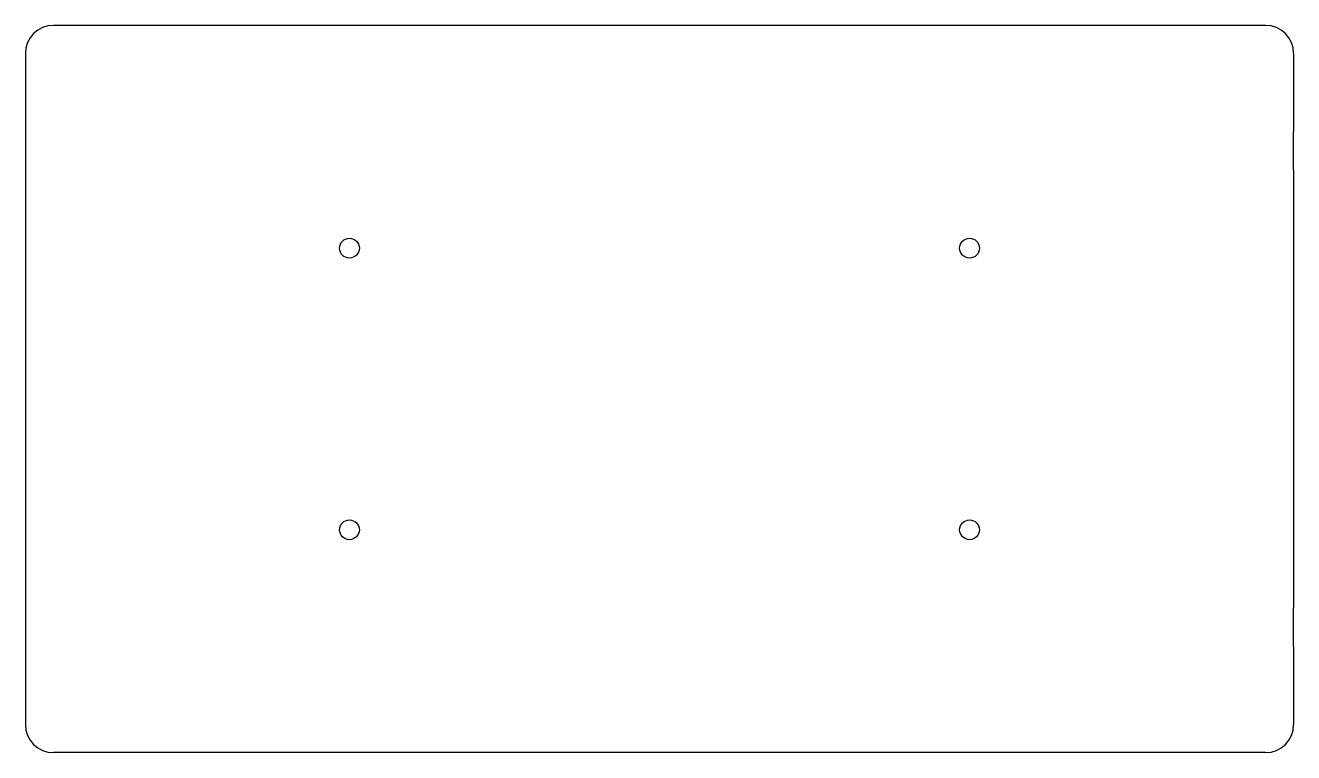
# Model space of a CAD drawing. Header units: millimetres. Extents: x -64 to 386, y -16 to 242.
import ezdxf

# ---------------------------------------------------------------- set-up
doc = ezdxf.new("R2010")
doc.units = ezdxf.units.MM
doc.layers.add('30003655_-_CHAPA', color=7, linetype='Continuous')

msp = doc.modelspace()

# ---------------------------------------------------------------- linework, layer by layer
at = {"layer": '30003655_-_CHAPA', "color": 7, "linetype": 'Continuous'}
for p, q in [((375.86, 242.28), (-54.14, 242.28)), ((-64.14, 232.28), (-64.14, 204.63)), ((385.86, 232.28), (385.86, 204.63)), ((-64.14, 204.63), (-64.14, 190.82)), ((385.86, 190.82), (385.86, 204.63)), ((-64.14, 190.82), (-64.14, 35.52)), ((385.86, 190.82), (385.86, 35.52)), ((-64.14, 35.52), (-64.14, 21.7)), ((385.86, 21.7), (385.86, 35.52)), ((-64.14, 21.7), (-64.14, -5.95)), ((385.86, 21.7), (385.86, -5.95)), ((375.86, -15.95), (-54.14, -15.95))]:
    msp.add_line(p, q, dxfattribs=at)
for centre in [(50.86, 163.17), (270.86, 163.17), (50.86, 63.17), (270.86, 63.17)]:
    msp.add_circle(centre, 3.5, dxfattribs=at)
for centre, start, end in [((-54.14, 232.28), 90, 180), ((375.86, 232.28), 0, 90), ((-54.14, -5.95), 180, 270), ((375.86, -5.95), 270, 0)]:
    msp.add_arc(centre, 10, start, end, dxfattribs=at)

doc.saveas('drawing.dxf')
